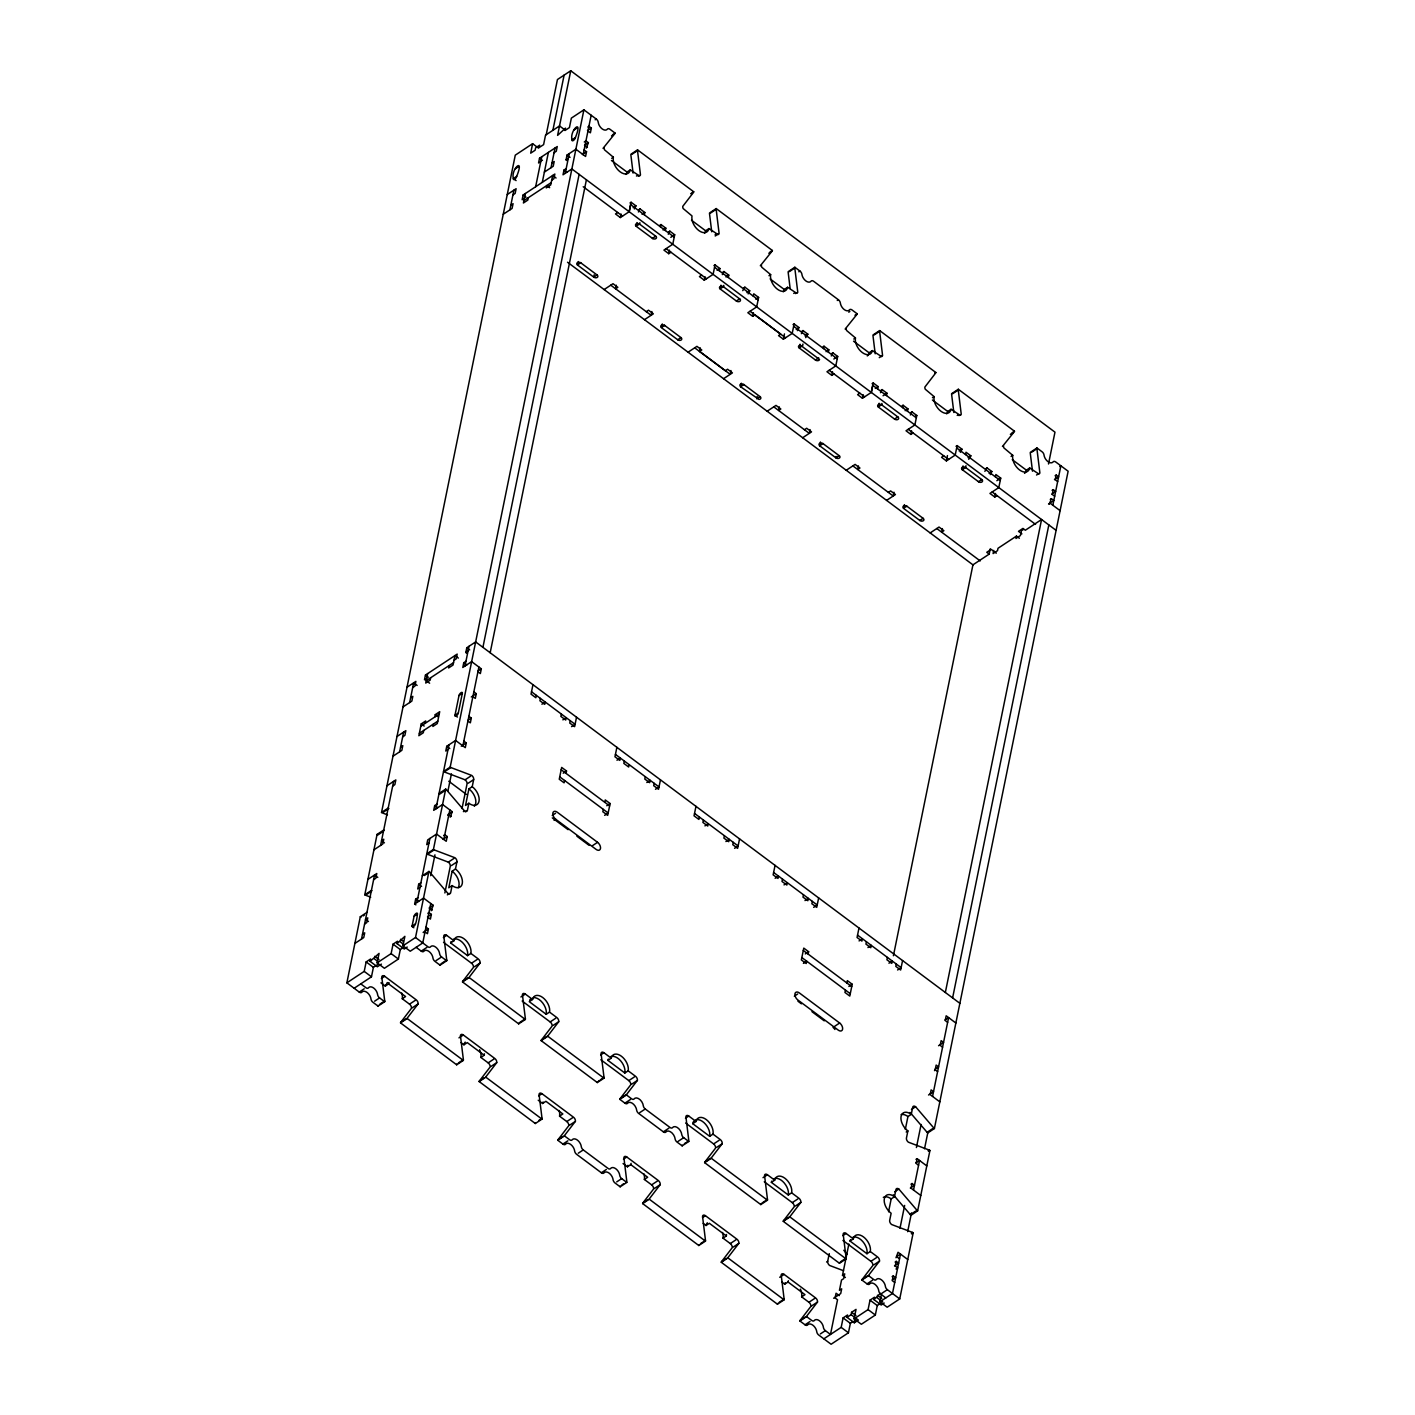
<?xml version="1.0" encoding="UTF-8"?>
<svg xmlns="http://www.w3.org/2000/svg" width="1415" height="1415" viewBox="0 0 1415 1415"><rect width="100%" height="100%" fill="white"/><g stroke="black" fill="none" stroke-linecap="round" stroke-linejoin="round"><path stroke-width="1.5" d="M412.013 926.418C416.116 928.7 417.266 915.629 417.407 914.09A2.494 1.026 -53.3 0 0 416.098 913.418A2.494 1.026 -53.3 0 0 414.082 916.283L412.013 926.418L413.834 927.78M853.316 1321.38L850.362 1323.343L848.434 1332.789L831.1 1344.25L818.719 1335.017A3.308 1.981 56.6 0 1 816.756 1331.745A6.633 3.98 56.6 0 0 812.847 1325.183A6.633 3.98 56.6 0 0 807.629 1324.918A3.308 1.981 56.6 0 1 805.029 1324.794L799.917 1320.991L806.568 1316.604A3.308 1.981 56.6 0 1 806.798 1316.003L817.499 1302.048A3.308 1.981 56.6 0 0 815.553 1297.891L784.087 1274.384A3.308 1.981 56.6 0 0 781.186 1274.95L784.122 1299.076A3.308 1.981 56.6 0 1 784.087 1299.819L777.454 1304.206L721.279 1262.286L727.911 1257.9A3.308 1.981 56.6 0 1 728.159 1257.298L738.842 1243.361A3.308 1.981 56.6 0 0 736.914 1239.186L705.431 1215.697A3.308 1.981 56.6 0 0 702.53 1216.246L705.484 1240.371A3.308 1.981 56.6 0 1 705.448 1241.114L698.798 1245.501L642.64 1203.581L649.273 1199.195A3.308 1.981 56.6 0 1 649.52 1198.593L660.204 1184.656A3.308 1.981 56.6 0 0 658.258 1180.481L626.792 1156.992A3.308 1.981 56.6 0 0 623.891 1157.558L626.827 1181.667A3.308 1.981 56.6 0 1 626.792 1182.427L620.159 1186.814L615.047 1182.993A3.308 1.981 56.6 0 1 613.084 1179.721A6.633 3.98 56.6 0 0 609.158 1173.159A6.633 3.98 56.6 0 0 603.957 1172.911A3.308 1.981 56.6 0 1 601.357 1172.77L576.613 1154.304A3.308 1.981 56.6 0 1 574.649 1151.032A6.633 3.98 56.6 0 0 570.723 1144.47A6.633 3.98 56.6 0 0 565.522 1144.222A3.308 1.981 56.6 0 1 562.922 1144.081L557.811 1140.278L564.461 1135.891A3.308 1.981 56.6 0 1 564.691 1135.29L575.392 1121.352A3.308 1.981 56.6 0 0 573.446 1117.178L541.963 1093.689A3.308 1.981 56.6 0 0 539.062 1094.237L542.016 1118.363A3.308 1.981 56.6 0 1 541.98 1119.124L535.33 1123.51L479.172 1081.573L485.805 1077.186A3.308 1.981 56.6 0 1 486.053 1076.585L496.736 1062.647A3.308 1.981 56.6 0 0 494.79 1058.473L463.324 1034.984A3.308 1.981 56.6 0 0 460.423 1035.55L463.377 1059.658A3.308 1.981 56.6 0 1 463.324 1060.419L456.691 1064.805L400.516 1022.886L407.166 1018.499A3.308 1.981 56.6 0 1 407.396 1017.898L418.097 1003.943A3.308 1.981 56.6 0 0 416.151 999.786L384.685 976.279A3.308 1.981 56.6 0 0 381.767 976.845L384.721 1000.971A3.325 1.999 56.6 0 1 384.685 1001.714L378.053 1006.1L372.941 1002.298A3.308 1.981 56.6 0 1 370.978 999.008A6.633 3.98 56.6 0 0 367.051 992.446A6.633 3.98 56.6 0 0 361.851 992.198A3.308 1.981 56.6 0 1 359.251 992.074L346.87 982.841L360.312 916.743L366.963 912.357M370.712 897.181L365.494 895.2A3.308 1.981 56.6 0 1 364.787 894.793L377.08 834.408L383.713 830.021A3.308 1.981 56.6 0 1 384.226 830.463M387.462 814.845L382.245 812.864A3.308 1.981 56.6 0 1 381.537 812.458L515.272 155.155L532.606 143.693L538.514 148.097M361.533 939.029L374.568 874.983L377.787 877.406M380.582 845.427L393.618 781.381M399.631 751.825L403.629 732.121M409.642 702.548L413.658 682.844L417.124 685.444M509.878 209.88L513.893 190.176M516.705 176.38L513.38 178.573A2.494 1.026 -53.3 0 0 514.671 179.263A2.494 1.026 -53.3 0 0 516.687 176.38C525.036 155.827 510.567 169.34 513.38 178.573L516.104 180.607M346.87 982.841L364.221 971.38L366.149 961.917L370.571 958.999L370.093 961.369L377.345 966.781L381.413 964.11M532.606 143.693L530.696 153.156L535.118 150.238L535.595 147.868L539.663 145.179L539.168 147.549L543.608 144.631L545.536 135.168L559.526 125.935L564.603 129.72M454.003 660.292L456.214 658.842L457.187 654.101L425.455 675.061L424.482 679.784L426.693 678.333M551.673 180.236L553.884 178.768L554.857 174.045L523.125 195.005L522.153 199.727L524.364 198.277M427.684 673.593L425.738 683.056L430.16 680.137L430.655 677.767M525.372 193.519L523.409 202.999L527.83 200.081L528.308 197.711M425.208 723.33L425.685 720.96L421.263 723.879L418.858 735.712L423.28 732.775L423.775 730.423M370.093 961.369L379.061 953.392L377.133 962.854L384.402 968.285L398.393 959.034L400.303 949.571L403.257 947.625M354.139 988.254L371.473 976.81L373.401 967.347L377.84 964.429M554.061 152.732L556.272 151.263L557.245 146.541L539.522 158.232L538.567 162.973L540.778 161.505M535.648 186.727L541.75 156.782M546.225 134.708L557.457 79.523L570.74 70.75L1054.971 432.159L1048.497 463.996M542.299 182.34L548.383 152.395M552.876 130.322L564.107 75.136M433.361 724.091L432.884 726.443L437.306 723.525L439.711 711.692L435.289 714.628L434.812 716.981M449.103 665.581L448.626 667.951L453.048 665.032L454.993 655.552L458.372 658.081M377.133 962.854L391.124 953.622L393.052 944.159L397.474 941.24L396.996 943.593L404.266 949.023L407.237 947.042M551.019 167.713L555.034 148.009M570.74 70.75L557.598 135.38L565.487 128.128L565.01 130.498L569.431 127.562L571.359 118.117L583.9 109.822L596.281 119.055A3.325 1.999 56.6 0 1 598.032 121.46L598.244 122.344A6.633 3.98 56.6 0 0 602.171 128.889A6.633 3.98 56.6 0 0 607.371 129.154A3.308 1.981 56.6 0 1 609.971 129.278L615.083 133.098A3.308 1.981 56.6 0 1 614.835 133.682L603.038 148.363M396.996 943.593L404.885 936.341L402.957 945.804L410.226 951.216L422.767 942.938L430.797 903.513M415.886 904.857L414.666 903.955L415.639 899.215L417.85 897.747M420.892 882.783L418.681 884.234L417.726 888.974L419.937 887.506M436.899 804.144L434.688 805.613L433.715 810.335L442.577 804.498L452.252 811.715L450.182 817.18M463.837 741.142L466.26 742.946L465.287 747.668L455.612 740.452L446.751 746.289L445.778 751.029L448.007 749.561M465.959 661.265L463.749 662.733L462.793 667.473L471.637 661.619L481.33 668.853L480.357 673.575L477.952 671.771M467.038 653.394L465.836 652.492L466.791 647.752L475.652 641.915L959.865 1003.323M566.195 168.597L563.984 170.065L563.029 174.788L571.872 168.951L1056.103 530.36M567.274 160.726L566.071 159.824L567.026 155.084L575.887 149.229L585.58 156.464L586.535 151.741L584.112 149.937M416.894 902.487L429.912 838.441M435.926 808.885L448.962 744.838M458.301 713.072L454.976 715.265A2.494 1.026 -53.3 0 0 456.284 715.955A2.494 1.026 -53.3 0 0 458.301 713.072L462.316 693.368A2.494 1.026 -53.3 0 0 461.007 692.696A2.494 1.026 -53.3 0 0 458.991 695.561L454.976 715.265L457.399 717.069M465.004 666.005L469.002 646.301M565.239 173.338L569.237 153.616M572.049 139.837C569.237 130.587 583.705 117.074 575.374 137.644A2.494 1.026 -53.3 0 1 573.34 140.51A2.494 1.026 -53.3 0 1 572.049 139.837L575.374 137.644M402.957 945.804L415.515 937.508L428.957 871.41A3.325 1.981 56.6 0 1 429.629 872.029L447.759 893.236A3.308 1.981 56.6 0 0 450.66 892.67L452.11 885.578A11.603 6.969 56.6 0 0 462.263 883.632A11.603 6.969 56.6 0 0 455.471 869.022L456.921 861.93A3.308 1.981 56.6 0 0 454.976 857.755L434.14 849.884A3.308 1.981 56.6 0 1 433.432 849.46L426.782 853.846A3.308 1.981 56.6 0 0 427.489 854.271L448.325 862.142A3.308 1.981 56.6 0 1 450.271 866.316L444.858 892.971M433.432 849.46L445.707 789.075A3.308 1.981 56.6 0 1 446.379 789.694L464.509 810.901A3.308 1.981 56.6 0 0 467.41 810.335L468.86 803.242A11.603 6.969 56.6 0 0 479.013 801.297A11.603 6.969 56.6 0 0 472.221 786.687L473.671 779.594A3.308 1.981 56.6 0 0 471.726 775.42L450.89 767.549A3.308 1.981 56.6 0 1 450.182 767.125L443.532 771.511A3.308 1.981 56.6 0 0 444.239 771.936L465.093 779.807A3.308 1.981 56.6 0 1 467.021 783.981L462.015 808.584M450.182 767.125L583.9 109.822M430.708 875.69L434.953 854.837M448.007 790.667L451.42 773.881M443.815 839.466L449.846 809.911M462.864 745.864L478.907 667.031M482.922 647.327L579.142 174.363M583.157 154.66L591.169 115.252M425.986 927.161L428.409 928.983L427.436 933.705L425.013 931.901L423.916 932.626M427.843 913.312L428.957 912.587L431.363 914.391L430.408 919.113L427.984 917.309M431.151 910.782L433.22 905.335L423.527 898.101L414.666 903.955M443.673 835.469L444.788 834.744L447.211 836.548L446.238 841.288L436.563 834.054L427.701 839.891L426.746 844.631L428.957 843.163M468.878 716.308L471.301 718.113L470.346 722.835L467.923 721.031M473.848 691.864L476.271 693.668L475.316 698.409L472.893 696.605M586.305 148.133L588.375 142.667L585.952 140.863L584.289 141.96M587.809 127.014L588.923 126.289L591.346 128.093L590.391 132.815L587.968 131.011M490.174 652.757L586.411 179.793M455.471 869.022L452.146 871.216L448.785 887.771L452.11 885.578M472.221 786.687L468.896 788.88L465.535 805.436L468.86 803.242M578.31 261.545L577.585 265.083L594.088 277.358A2.476 1.698 11.5 0 0 597.36 275.2L580.557 262.659A2.476 1.698 11.5 0 0 576.825 263.438L576.789 263.791A2.512 1.716 11.5 0 0 577.285 264.817L580.893 262.889M594.212 274.758L593.716 277.128L597.042 274.935M617.701 212.48L615.49 213.93L620.336 217.556L621.061 214.001M532.96 684.683L531.032 694.128L535.861 697.754L536.356 695.384M620.336 217.556L629.197 211.702L631.108 202.257L635.936 205.865L634.362 208.96M629.197 211.702L630.63 204.609L674.212 237.136M616.339 285.229L615.613 288.784L617.842 287.316L612.996 283.708L604.117 289.562M540.389 698.391L539.911 700.761L544.74 704.369L545.235 702.017L541.91 704.21M637.033 222.562L636.255 226.347L652.775 238.604M644.338 214.85L644.816 212.498L639.987 208.872L638.395 211.967M639.863 222.721L639.58 224.154L635.972 226.064A2.512 1.716 11.5 0 1 639.262 223.888L656.029 236.447A2.476 1.698 11.5 0 1 652.775 238.604M561.366 714.062L560.888 716.415L565.735 720.04L566.212 717.67L562.887 719.864M660.487 226.913L660.964 224.543L665.811 228.151L665.315 230.521M651.89 311.512L651.112 315.297L610.767 285.176M570.245 720.677L569.767 723.047L574.614 726.656L576.524 717.21M670.975 252.224L668.764 253.692L663.918 250.084L672.779 244.229L674.69 234.784L669.843 231.158L668.251 234.253M668.764 253.692L669.49 250.137M564.585 780.479L564.107 782.831L559.261 779.223L561.667 767.408L566.513 771.016L566.035 773.386M662.291 323.947L661.513 327.732L678.033 339.989A2.476 1.698 11.5 0 0 681.305 337.849L664.484 325.291M701.645 275.111L699.434 276.579L704.263 280.188L704.988 276.65M603.321 809.38L602.843 811.75L607.689 815.358L610.095 803.543L605.249 799.935L604.771 802.287M616.887 747.315L614.959 756.777L619.805 760.403L620.283 758.033L616.958 760.226M719.404 270.884L719.881 268.514L715.035 264.906L713.107 274.351L704.263 280.188M723.56 378.707L732.422 372.87L727.575 369.244L725.364 370.712L699.558 351.433L700.266 347.878M720.96 285.193L720.182 288.978L736.702 301.253A2.476 1.698 11.5 0 0 739.974 299.096L723.171 286.555A2.512 1.716 11.5 0 0 719.899 288.713L723.507 286.785L723.79 285.37M624.316 761.04L623.838 763.41L628.684 767.018L629.162 764.648M728.265 277.499L728.76 275.129L723.914 271.521L722.322 274.616M645.293 776.711L644.816 779.064L649.662 782.69L650.139 780.319L646.814 782.513M748.146 293.896L749.738 290.8L744.891 287.192L742.751 290.641M730.971 370.535L730.211 374.321L694.694 347.825M654.172 783.326L653.695 785.696L658.541 789.305L660.469 779.842M753.293 296.177L753.771 293.807L758.617 297.433L756.689 306.878M756.707 306.878L747.845 312.715L752.692 316.341L753.417 312.786M741.318 383.217L740.593 386.755L759.006 399.437A2.476 1.698 11.5 0 0 760.368 396.872L743.565 384.332A2.476 1.698 11.5 0 0 739.833 385.128L740.593 386.755L743.919 384.562M757.22 396.448L756.742 398.8L760.067 396.607M752.692 316.341L754.903 314.873L780.744 334.135L778.533 335.603L783.379 339.211L784.458 333.887M695.985 806.338L694.04 815.818L698.886 819.426L699.364 817.056M797.37 330.632L798.962 327.537L794.116 323.929L792.205 333.392L783.379 339.211M779.347 406.919L778.621 410.474L780.832 409.006L776.004 405.397L767.142 411.234M800.041 344.234L799.28 348.019L815.801 360.259A2.476 1.698 11.5 0 0 819.533 359.481L800.359 345.154A2.476 1.698 11.5 0 0 798.997 347.736L802.606 345.826L802.959 344.04M703.414 820.081L702.919 822.433L707.765 826.059L708.243 823.689L704.935 825.882M805.701 337.637L807.841 334.17L802.995 330.562L801.421 333.657M724.392 835.734L723.914 838.105L728.743 841.713L729.238 839.343L725.913 841.536M823.495 348.585L823.99 346.215L828.819 349.823L828.341 352.194M810.07 429.576L809.292 433.361L773.775 406.848M733.271 842.367L732.793 844.72L737.622 848.346L739.567 838.865M834.019 373.896L831.79 375.364L826.961 371.738L835.805 365.901L837.698 356.456L832.869 352.848L831.277 355.943M831.79 375.364L832.515 371.809M819.692 445.796L823.017 443.603L839.466 455.895A2.512 1.716 11.5 0 1 839.962 456.921L839.944 457.257A2.476 1.698 11.5 0 1 836.212 458.053L819.692 445.796L820.452 442.011M836.124 456.426L835.841 457.841L839.148 455.648M859.825 393.175L857.614 394.644L862.443 398.252L863.168 394.714M775.066 865.379L773.138 874.841L777.985 878.45L778.462 876.097L775.137 878.291M862.443 398.252L871.304 392.415L873.214 382.952L878.061 386.578L877.565 388.93M871.304 392.415L872.754 385.305L916.336 417.832M858.445 465.942L857.738 469.479L859.949 468.029L855.102 464.403L846.223 470.275M782.495 879.104L782.017 881.474L786.864 885.082L787.341 882.712L784.016 884.906M879.14 403.257L878.361 407.042L894.881 419.318A2.476 1.698 11.5 0 0 898.154 417.16L881.35 404.619A2.512 1.716 11.5 0 0 878.078 406.777L881.687 404.849L881.97 403.434M886.444 395.563L886.94 393.193L882.093 389.585L880.501 392.68M803.472 894.758L802.995 897.128L807.841 900.736L808.319 898.384L804.994 900.577M902.593 407.608L903.071 405.238L907.917 408.864L907.439 411.217M893.997 492.225L893.219 496.011L852.874 465.889M812.351 901.39L811.874 903.76L816.72 907.369L818.648 897.906M913.082 432.937L910.871 434.405L906.024 430.779L914.886 424.942L916.796 415.479L911.95 411.871L910.358 414.966M910.871 434.405L911.596 430.85M808.142 954.081L808.619 951.729L803.773 948.103L801.368 959.936L806.214 963.544L806.692 961.174L803.384 963.367M904.397 504.66L903.619 508.427L920.139 520.702A2.476 1.698 11.5 0 0 923.411 518.544L906.608 506.004A2.512 1.716 11.5 0 0 903.336 508.162L906.944 506.234M943.752 455.825L941.541 457.293L946.387 460.901L947.466 455.577M845.445 990.093L844.95 992.463L849.796 996.072L852.201 984.256L847.355 980.63L846.878 983M858.993 928.028L857.066 937.491L861.912 941.099L862.389 938.729L859.064 940.922M955.213 455.064L957.141 445.601L961.988 449.209L960.396 452.322M942.39 528.591L941.665 532.128L943.876 530.678L939.029 527.052L930.168 532.924M965.985 465.73L965.614 467.498L982.081 479.791A2.476 1.698 11.5 0 1 978.826 481.949L962.306 469.692L963.067 465.906M866.422 941.753L865.945 944.106L870.791 947.732L871.269 945.362L867.943 947.555M965.543 454.586L966.02 452.234L970.867 455.842L968.727 459.309M887.417 957.407L886.922 959.777L891.768 963.385L892.246 961.015L888.938 963.208M990.252 474.609L991.844 471.513L986.998 467.887L984.858 471.354M843.517 1270.723L829.632 1265.47A3.308 1.981 56.6 0 1 827.687 1261.296L829.261 1253.619M893.413 955.744L972.936 564.833L989.191 554.114L990.27 548.79M896.296 964.039L895.801 966.392L900.648 970.018L902.575 960.555M995.399 476.873L995.877 474.52L1000.723 478.128L998.795 487.591L989.952 493.428L994.798 497.036L997.009 495.586M994.798 497.036L995.523 493.499M845.409 1277.497L842.509 1275.322L848.859 1244.05M993.737 550.417L993.1 553.566L997.522 550.647L998.017 548.277L1016.465 536.09L1019.366 538.266M823.831 1338.838L841.182 1327.376L843.092 1317.913L847.532 1314.995L847.054 1317.365L854.306 1322.777L858.374 1320.089L851.105 1314.677L851.582 1312.306L856.022 1309.388L854.094 1318.851L861.346 1324.263L875.337 1315.03L877.265 1305.567L880.218 1303.622M854.306 1322.777L854.784 1320.407M1016.465 536.09L1015.988 538.461L1020.41 535.542L1021.365 530.802L1023.593 529.351M854.094 1318.851L868.085 1309.6L870.013 1300.155L874.435 1297.219L873.957 1299.589L881.209 1305.019L884.198 1303.038M888.567 1211.771L891.185 1198.894L894.492 1196.701L895.943 1189.608A3.308 1.981 56.6 0 1 898.843 1189.06L916.973 1210.267A3.308 1.981 56.6 0 0 917.645 1210.869L911.012 1215.255A3.308 1.981 56.6 0 1 910.323 1214.654L893.343 1194.773M905.317 1129.435L907.935 1116.559L911.26 1114.366L912.693 1107.273A3.308 1.981 56.6 0 1 915.593 1106.725L933.723 1127.914A3.308 1.981 56.6 0 0 934.395 1128.533L927.762 1132.92A3.308 1.981 56.6 0 1 927.09 1132.301L910.093 1112.438M911.26 1114.366A11.603 6.969 56.6 0 0 901.09 1116.329A11.603 6.969 56.6 0 0 907.882 1130.921L906.449 1138.014A3.308 1.981 56.6 0 0 908.377 1142.188L929.213 1150.077A3.308 1.981 56.6 0 1 929.938 1150.483L917.645 1210.869M873.957 1299.589L880.378 1293.31M894.492 1196.701A11.603 6.969 56.6 0 0 884.34 1198.664A11.603 6.969 56.6 0 0 891.132 1213.256L889.681 1220.349A3.308 1.981 56.6 0 0 891.627 1224.523L912.463 1232.412A3.308 1.981 56.6 0 1 913.188 1232.836L899.728 1298.917L887.187 1307.212L879.918 1301.782L881.457 1294.23M945.344 992.481L1041.564 519.517L1025.344 530.218L1022.939 528.414L1018.499 531.35L1021.895 533.88M899.975 1228.344L904.645 1205.421M916.407 1147.547L921.112 1124.447M892.352 1279.938L895.677 1277.745L893.254 1275.923L892.299 1280.663L894.722 1282.468M894.492 1265.894L898.649 1263.153L896.226 1261.349L895.253 1266.071L897.676 1267.893L896.013 1268.99M895.996 1257.74L898.065 1252.275L907.758 1259.509M910.323 1188.052L914.479 1185.31L912.056 1183.506L911.101 1188.229L920.776 1195.463M926.79 1165.907L917.115 1158.673L916.142 1163.413L918.565 1165.217M1049.311 504.147L1051.38 498.699L1053.804 500.503L1048.55 503.97M1052.265 494.366L1053.238 489.625L1055.661 491.429L1052.336 493.623A2.494 1.026 -53.3 0 1 1052.088 494.366L1054.688 496.17M1054.476 479.597L1058.615 476.855L1056.191 475.051L1055.236 479.773L1057.659 481.578M913.524 1190.05L919.538 1160.477L915.983 1162.829M932.556 1096.43L948.598 1017.615L945.061 1019.95M952.613 997.893L1048.833 524.93M1052.848 505.226L1060.861 465.818L1059.764 466.543M907.669 1231.687L911.472 1212.92M924.526 1148.768L927.957 1131.965M934.395 1128.533L1068.13 471.23L1055.767 461.998A3.325 1.999 56.6 0 0 1053.627 461.502L1053.149 461.874A6.633 3.98 56.6 0 1 1047.949 461.626A6.633 3.98 56.6 0 1 1044.022 455.064L1043.81 454.18A3.325 1.999 56.6 0 0 1042.059 451.774L1036.947 447.971L1030.315 452.358A3.325 1.999 56.6 0 0 1030.279 453.101L1032.49 471.195M760.333 265.755L772.13 251.092A3.308 1.981 56.6 0 0 772.378 250.49L716.202 208.571L709.552 212.958A3.325 1.999 56.6 0 0 709.516 213.7L711.727 231.795M845.144 329.076L856.942 314.395A3.308 1.981 56.6 0 0 857.189 313.794L852.078 309.991A3.325 1.999 56.6 0 0 849.955 309.496L849.478 309.85A6.633 3.98 56.6 0 1 844.277 309.602A6.633 3.98 56.6 0 1 840.351 303.04L840.139 302.156A3.325 1.999 56.6 0 0 838.388 299.768L813.643 281.302A3.325 1.999 56.6 0 0 811.52 280.807L811.043 281.178A6.633 3.98 56.6 0 1 805.843 280.913A6.633 3.98 56.6 0 1 801.916 274.351L801.704 273.484A3.325 1.999 56.6 0 0 799.953 271.079L794.841 267.258L788.208 271.645A3.325 1.999 56.6 0 0 788.173 272.405L790.136 288.483M400.516 1022.886A3.308 1.981 56.6 0 1 400.763 1022.284L411.447 1008.329A3.308 1.981 56.6 0 0 409.519 1004.172L402.249 998.742A11.603 6.969 56.6 0 0 401.754 993.082M885.825 1297.891L880.714 1294.071A3.308 1.981 56.6 0 1 878.75 1290.798A6.633 3.98 56.6 0 0 874.841 1284.236A6.633 3.98 56.6 0 0 869.624 1283.989A3.308 1.981 56.6 0 1 867.024 1283.865L861.912 1280.044L868.562 1275.658A3.325 1.999 56.6 0 1 868.792 1275.056L879.493 1261.119A3.308 1.981 56.6 0 0 877.548 1256.945L870.296 1251.532A11.603 6.969 56.6 0 0 863.504 1236.922A11.603 6.969 56.6 0 0 853.333 1238.868L846.082 1233.456A3.308 1.981 56.6 0 0 843.181 1234.004L846.117 1258.13A3.308 1.981 56.6 0 1 846.082 1258.89L839.449 1263.277L783.273 1221.34L789.924 1216.953A3.308 1.981 56.6 0 1 790.154 1216.352L800.837 1202.414A3.308 1.981 56.6 0 0 798.909 1198.24L791.639 1192.827A11.603 6.969 56.6 0 0 784.847 1178.217A11.603 6.969 56.6 0 0 774.695 1180.181L767.425 1174.751A3.308 1.981 56.6 0 0 764.524 1175.317L767.478 1199.425A3.308 1.981 56.6 0 1 767.443 1200.185L760.792 1204.572L704.635 1162.652L711.267 1158.266A3.308 1.981 56.6 0 1 711.515 1157.665L722.198 1143.727A3.308 1.981 56.6 0 0 720.253 1139.553L713.001 1134.123A11.603 6.969 56.6 0 0 706.209 1119.53A11.603 6.969 56.6 0 0 696.056 1121.476L688.787 1116.046A3.308 1.981 56.6 0 0 685.886 1116.612L688.822 1140.738A3.308 1.981 56.6 0 1 688.787 1141.481L682.154 1145.867L677.042 1142.064A3.308 1.981 56.6 0 1 675.291 1139.659L674.654 1137.023A6.633 3.98 56.6 0 0 666.889 1131.222L665.492 1132.336A3.308 1.981 56.6 0 1 663.352 1131.841L638.607 1113.375A3.308 1.981 56.6 0 1 636.856 1110.97L636.219 1108.334A6.633 3.98 56.6 0 0 628.455 1102.533L627.057 1103.647A3.308 1.981 56.6 0 1 624.917 1103.152L619.805 1099.331L626.456 1094.945A3.308 1.981 56.6 0 1 626.686 1094.343L637.387 1080.406A3.308 1.981 56.6 0 0 635.441 1076.231L628.172 1070.819A11.603 6.969 56.6 0 0 621.38 1056.209A11.603 6.969 56.6 0 0 611.227 1058.172L603.957 1052.742A3.308 1.981 56.6 0 0 601.057 1053.308L604.01 1077.416A3.308 1.981 56.6 0 1 603.975 1078.177L597.325 1082.563L541.167 1040.644L547.8 1036.258A3.308 1.981 56.6 0 1 548.047 1035.656L558.73 1021.718A3.308 1.981 56.6 0 0 556.803 1017.544L549.533 1012.114A11.603 6.969 56.6 0 0 542.741 997.522A11.603 6.969 56.6 0 0 532.588 999.468L525.319 994.055A3.308 1.981 56.6 0 0 522.418 994.604L525.372 1018.729A3.308 1.981 56.6 0 1 525.336 1019.472L518.686 1023.859L462.51 981.939A3.308 1.981 56.6 0 1 462.758 981.338L473.441 967.4A3.308 1.981 56.6 0 0 471.513 963.226L443.532 942.337M470.877 953.427L467.569 955.62L450.624 942.956L453.932 940.763A11.603 6.969 56.6 0 1 464.102 938.817A11.603 6.969 56.6 0 1 470.877 953.427L478.146 958.839A3.308 1.981 56.6 0 1 480.092 963.014L469.391 976.951A3.308 1.981 56.6 0 0 469.161 977.553L462.51 981.939M479.172 1081.573A3.308 1.981 56.6 0 1 479.402 1080.972L490.103 1067.034A3.308 1.981 56.6 0 0 488.157 1062.86L480.888 1057.447A11.603 6.969 56.6 0 0 479.597 1049.735M541.167 1040.644A3.308 1.981 56.6 0 1 541.397 1040.043L552.098 1026.105A3.308 1.981 56.6 0 0 550.152 1021.931L522.17 1001.042M1002.439 446.468L1014.237 431.787A3.308 1.981 56.6 0 0 1014.484 431.204L958.309 389.267L951.676 393.653M557.811 1140.278A3.308 1.981 56.6 0 1 558.058 1139.676L568.742 1125.739A3.308 1.981 56.6 0 0 566.796 1121.564L559.544 1116.152A11.603 6.969 56.6 0 0 559.049 1110.474M619.805 1099.331A3.308 1.981 56.6 0 1 620.053 1098.73L630.736 1084.792A3.308 1.981 56.6 0 0 628.791 1080.618L600.827 1059.747M642.64 1203.581A3.308 1.981 56.6 0 1 642.87 1202.98L653.553 1189.042A3.308 1.981 56.6 0 0 651.625 1184.868L644.356 1179.456A11.603 6.969 56.6 0 0 643.86 1173.778M704.635 1162.652A3.308 1.981 56.6 0 1 704.865 1162.051L715.548 1148.113A3.308 1.981 56.6 0 0 713.62 1143.939L685.638 1123.05M721.279 1262.286A3.308 1.981 56.6 0 1 721.509 1261.685L732.209 1247.747A3.308 1.981 56.6 0 0 730.264 1243.573L723.012 1238.143A11.603 6.969 56.6 0 0 722.517 1232.483M783.273 1221.34A3.308 1.981 56.6 0 1 783.503 1220.738L794.204 1206.8A3.308 1.981 56.6 0 0 792.259 1202.626L764.277 1181.755M799.917 1320.991A3.308 1.981 56.6 0 1 800.165 1320.39L810.848 1306.434A3.308 1.981 56.6 0 0 808.92 1302.278L801.651 1296.848A11.603 6.969 56.6 0 0 800.359 1289.136M861.912 1280.044A3.325 1.999 56.6 0 1 862.159 1279.443L872.843 1265.505A3.308 1.981 56.6 0 0 870.915 1261.331L842.933 1240.442M515.378 168.721L518.704 166.528M574.048 129.968L577.373 127.774M595.167 119.78L596.281 119.055M587.473 130.64L591.346 128.093M551.974 162.973L554.202 161.522L553.23 166.245L544.368 172.099M507.242 194.562L516.104 188.708L515.148 193.448L512.938 194.899M584.501 145.232L588.375 142.667M566.071 159.824L568.282 158.356M582.379 154.483L586.535 151.741M612.872 134.549L615.083 133.098M611.51 135.875L612.624 135.15M510.85 205.157L513.061 203.689L512.088 208.43L503.245 214.266M523.921 200.612L551.231 182.588M611.687 158.321L613.349 157.224A11.603 6.951 56.6 0 0 620.141 171.834A11.603 6.951 56.6 0 0 630.294 169.871L639.421 175.885A3.325 1.999 56.6 0 0 640.464 174.735L637.511 150.609A3.325 1.999 56.6 0 1 637.546 149.866L693.721 191.786A3.308 1.981 56.6 0 1 693.491 192.387L682.791 206.325A3.325 1.999 56.6 0 0 683.162 208.536L692.006 215.929A11.603 6.951 56.6 0 0 698.798 230.521A11.603 6.951 56.6 0 0 708.95 228.576L718.059 234.572A3.325 1.999 56.6 0 0 719.103 233.44L716.167 209.314A3.325 1.999 56.6 0 1 716.202 208.571M637.546 149.866L630.913 154.253A3.325 1.999 56.6 0 0 630.878 154.996L633.089 173.09M631.974 154.27L637.511 150.609M625.978 174.416A11.603 6.969 56.6 0 0 626.987 172.064L630.294 169.871M636.449 176.026L637.564 175.301M638.253 176.203L639.35 175.478M629.993 202.982L631.108 202.257M633.177 207.687L635.936 205.865M638.872 209.615L639.987 208.872M642.056 214.319L644.816 212.498M690.962 193.625L693.721 191.786M691.263 193.855L692.377 193.13M659.85 225.268L660.964 224.543M663.034 229.973L665.811 228.151M652.403 238.392L655.711 236.199M668.729 231.901L669.843 231.158M670.798 237.331L674.69 234.784M710.631 212.975L716.167 209.314M704.617 233.104A11.603 6.969 56.6 0 0 705.625 230.769L708.95 228.576M715.106 234.731L716.202 233.988M715.229 236.004L718.006 234.165M713.921 265.631L715.035 264.906M646.284 311.671L648.495 310.203L653.341 313.829L644.479 319.684M717.104 270.336L719.881 268.514M722.8 272.246L723.914 271.521M725.983 276.969L728.76 275.129M770.149 251.958L772.378 250.49M768.805 253.285L771.016 251.817M664.838 325.538L661.229 327.449A2.512 1.716 11.5 0 1 664.519 325.273M743.795 287.917L744.891 287.192M768.982 275.713L770.644 274.616A11.603 6.969 56.6 0 0 777.436 289.226A11.603 6.969 56.6 0 0 787.589 287.28L796.698 293.276A3.325 1.999 56.6 0 0 797.759 292.144L794.806 268.019A3.325 1.999 56.6 0 1 794.841 267.258M746.961 292.622L749.738 290.8M677.661 339.777L680.969 337.584M736.331 301.024L739.656 298.83M789.269 271.68L794.806 268.019M755.84 299.255L758.617 297.433M798.838 271.804L799.953 271.079M688.044 352.211L696.923 346.357L701.769 349.965L699.558 351.433M783.256 291.808A11.621 6.969 56.6 0 0 784.264 289.474L787.589 287.28M793.744 293.418L794.859 292.693M795.548 293.595L796.645 292.87M793.019 324.654L794.116 323.929M837.273 300.493L838.388 299.768M796.203 329.377L798.962 327.537M801.898 331.287L802.995 330.562M805.082 335.992L807.841 334.17M848.77 312.184L849.867 311.442M854.978 315.262L857.189 313.794M822.876 346.94L823.99 346.215M826.059 351.663L828.819 349.823M815.411 360.064L818.737 357.871M831.755 353.573L832.869 352.848M853.793 339.034L855.456 337.937A11.603 6.951 56.6 0 0 862.266 352.53A11.603 6.951 56.6 0 0 872.401 350.584L881.527 356.58A3.325 1.999 56.6 0 0 882.571 355.448L879.635 331.322A3.325 1.999 56.6 0 1 879.67 330.579L935.828 372.499A3.308 1.981 56.6 0 1 935.598 373.1L924.897 387.038A3.325 1.999 56.6 0 0 925.269 389.231L934.112 396.625A11.603 6.951 56.6 0 0 940.904 411.234A11.603 6.951 56.6 0 0 951.057 409.271L960.166 415.285A3.325 1.999 56.6 0 0 961.227 414.135L958.273 390.027A3.325 1.999 56.6 0 1 958.309 389.267M833.824 359.021L837.698 356.456M879.67 330.579L873.02 334.966A3.325 1.999 56.6 0 0 872.984 335.709L875.195 353.803M874.099 334.984L879.635 331.322M867.271 355.943A11.603 6.969 56.6 0 0 869.093 352.777L872.418 350.584M879.263 357.641L881.474 356.173M407.007 687.23L415.869 681.393L414.913 686.116L412.702 687.584M872.1 383.695L873.214 382.952M465.836 652.492L468.047 651.024M804.463 429.736L806.674 428.267L811.52 431.876L802.659 437.748M453.543 662.644L426.233 680.686L429.629 683.215M875.284 388.4L878.061 386.578M410.615 697.825L412.826 696.357L411.853 701.097L403.01 706.934M880.979 390.31L882.093 389.585M883.066 395.758L886.94 393.193M478.005 671.046L481.33 668.853M934.731 373.224L935.828 372.499M396.996 736.507L405.84 730.653L404.885 735.375L402.674 736.844M458.991 695.561L462.316 693.368M901.974 405.981L903.071 405.238M420.803 726.231L439.251 714.044M471.301 696.958L476.271 693.668M905.14 410.686L907.917 408.864M894.51 419.088L897.835 416.894M419.353 733.324L437.801 721.155M400.587 747.085L402.797 745.634L401.842 750.357L392.981 756.211M932.45 397.721L934.112 396.625M910.836 412.596L911.95 411.871M915.682 416.222L916.796 415.479M952.737 393.671L958.273 390.027M467.976 720.306L471.301 718.113M946.723 413.817A11.603 6.969 56.6 0 0 947.732 411.482L951.057 409.289M386.967 785.767L395.829 779.913L394.856 784.653L392.645 786.121M957.212 415.426L958.326 414.701M958.999 415.603L960.113 414.878M461.272 746.236L466.26 742.946M381.537 812.458L388.188 808.071M383.359 812.139L388.895 808.478M445.354 771.193L450.89 767.549M956.045 446.326L957.141 445.601M888.39 492.385L890.619 490.917L895.447 494.525L886.586 500.397M445.707 789.075L439.075 793.461A3.308 1.981 56.6 0 1 439.747 794.08L445.283 790.419M383.288 831.366L377.752 835.027A3.308 1.981 56.6 0 0 377.08 834.408M959.211 451.049L961.988 449.209M946.387 460.901L955.231 455.046M465.093 779.807L470.629 776.163M468.135 783.256L473.671 779.594M373.931 849.814L382.793 843.977L383.748 839.237L381.537 840.705L384.438 842.862M968.09 457.664L970.867 455.842M1012.273 432.654L1014.484 431.204M1010.363 434.352L1013.14 432.53M571.554 726.638L575.091 724.303L531.509 691.776M962.306 469.692L965.614 467.498M448.113 814.456L452.252 811.715M447.777 815.376L448.873 814.633L451.297 816.455M463.395 811.626L464.509 810.901M465.199 811.803L466.313 811.078M985.901 468.63L986.998 467.887M367.918 879.369L376.779 873.533L375.824 878.255L373.595 879.723M1011.088 456.426L1012.751 455.329A11.603 6.951 56.6 0 0 1019.543 469.939A11.603 6.951 56.6 0 0 1029.696 467.976L1038.822 473.99A3.325 1.999 56.6 0 0 1039.866 472.84L1036.912 448.714A3.325 1.999 56.6 0 1 1036.947 447.971M989.085 473.335L991.844 471.513M919.768 520.49L923.093 518.297M978.437 481.737L981.762 479.543M443.054 839.29L447.211 836.548M1031.376 452.375L1036.912 448.714M364.787 894.793L371.438 890.406A3.308 1.981 56.6 0 0 371.968 890.743M366.609 894.475L371.031 891.556M428.603 853.528L434.14 849.884M996.85 480.693L1000.723 478.128M563.188 773.209L566.513 771.016M1024.548 473.353A11.621 6.969 56.6 0 0 1026.388 470.169L1029.696 467.976M422.324 875.797L428.957 871.41M363.213 915.894L364.309 915.169M424.376 875.514L428.515 872.772M448.325 862.142L453.861 858.498M1036.541 475.033L1038.752 473.565M451.385 865.591L456.921 861.93M364.575 924.066L366.803 922.598L367.758 917.875L365.548 919.326L368.448 921.501M1055.095 475.776L1056.191 475.051M362.488 934.307L364.716 932.839L363.743 937.579L354.9 943.416M552.221 815.482L555.547 813.289M1052.123 490.351L1053.238 489.625M554.096 820.382L555.759 819.285L596.122 849.407A4.97 2.989 56.6 0 0 600.473 848.558A4.97 2.989 56.6 0 0 597.554 842.314L557.209 812.192A4.97 2.989 56.6 0 0 552.858 813.024A4.97 2.989 56.6 0 0 555.759 819.285M414.082 916.283L417.407 914.09M447.335 894.864L449.546 893.413M429.063 908.076L433.22 905.335M1050.284 499.424L1051.38 498.699M412.083 926.135L415.391 923.942M427.489 916.955L431.363 914.391M606.77 805.736L610.095 803.543M423.138 932.45L428.409 928.983M604.63 815.341L608.167 813.006L559.739 776.853M655.481 789.287L659.019 786.935L615.437 754.407M359.251 992.074L364.221 988.784M416.134 947.325L421.245 951.128L426.782 947.484M381.36 978.473L384.685 976.279M443.355 937.544L446.68 935.35L453.932 940.763M592.584 845.604L597.554 842.314M380.936 982.841L385.305 986.096L388.612 983.903A11.603 6.969 56.6 0 1 389.019 982.629M374.604 1001.201L379.574 997.911L384.685 1001.714M436.032 960.626L441.568 956.964L446.68 960.785L440.047 965.171L434.936 961.351A3.308 1.981 56.6 0 1 432.972 958.079A6.633 3.98 56.6 0 0 429.046 951.517A6.633 3.98 56.6 0 0 423.846 951.251A3.308 1.981 56.6 0 1 421.245 951.128M379.733 1004.261L384.721 1000.971M441.179 963.686L446.716 960.024L443.779 935.899A3.308 1.981 56.6 0 1 446.68 935.35M402.249 998.742L405.574 996.549L388.612 983.903M409.519 1004.172L415.32 1000.334M471.513 963.226L477.05 959.565M412.278 1007.781L418.097 1003.943M474.556 966.675L480.092 963.014M400.763 1022.284L405.734 1018.995M462.758 981.338L468.294 977.677M734.58 848.31L738.117 845.958L694.553 813.43M458.973 1037.867L463.324 1034.984M520.897 996.974L525.319 994.055M461.042 1042.625L463.943 1044.801L467.268 1042.607L484.213 1055.254L480.888 1057.447M532.588 999.468L529.263 1001.661L546.208 1014.307L549.533 1012.114M458.389 1062.948L463.377 1059.658M519.836 1022.373L525.372 1018.729M488.157 1062.86L493.976 1059.021M550.152 1021.931L555.688 1018.269M490.934 1066.486L496.736 1062.647M553.194 1025.362L558.73 1021.718M479.402 1080.972L484.39 1077.682M541.397 1040.043L546.933 1036.381M813.66 907.351L817.198 904.999L773.616 872.471M538.655 1095.882L541.963 1093.689M600.65 1054.936L603.957 1052.742M538.231 1100.233L542.582 1103.488L545.907 1101.294L562.852 1113.959L559.544 1116.152M628.172 1070.819L624.846 1073.012L607.902 1060.366L611.227 1058.172M538.691 1120.556L542.016 1118.363M598.474 1081.078L599.589 1080.352M600.685 1079.61L604.01 1077.416M805.294 953.922L808.619 951.729M566.796 1121.564L572.615 1117.726M628.791 1080.618L634.327 1076.974M569.573 1125.19L575.392 1121.352M631.851 1084.067L637.387 1080.406M558.058 1139.676L563.029 1136.387M620.053 1098.73L625.589 1095.086M562.922 1144.081L567.893 1140.791M624.917 1103.152L630.453 1099.49M794.328 996.195L797.653 994.002M578.275 1153.207L583.263 1149.917L607.99 1168.383A3.308 1.981 56.6 0 0 610.59 1168.525A6.633 3.98 56.6 0 1 615.808 1168.772A6.633 3.98 56.6 0 1 619.735 1175.334A3.308 1.981 56.6 0 0 621.698 1178.607L626.792 1182.427M639.721 1112.65L645.258 1108.989L669.985 1127.454A3.308 1.981 56.6 0 0 672.125 1127.95L673.522 1126.835A6.633 3.98 56.6 0 1 681.305 1132.637L681.942 1135.272A3.308 1.981 56.6 0 0 683.693 1137.678L688.787 1141.481M848.876 986.45L852.201 984.256M897.588 969.982L901.125 967.648L857.543 935.12M601.357 1172.77L606.327 1169.48M663.352 1131.841L668.888 1128.18M623.467 1159.186L626.792 1156.992M685.461 1118.239L688.787 1116.046M834.691 1026.3L839.661 1023.01A4.97 2.989 56.6 0 1 842.579 1029.271A4.97 2.989 56.6 0 1 838.228 1030.102L797.865 999.998A4.97 2.989 56.6 0 1 794.965 993.737A4.97 2.989 56.6 0 1 799.316 992.906L839.661 1023.01M623.06 1163.555L627.411 1166.809L630.736 1164.616A11.603 6.969 56.6 0 1 631.125 1163.325M713.001 1134.123L709.676 1136.316L692.731 1123.669L696.056 1121.476M616.71 1181.896L621.698 1178.607M678.156 1141.321L683.693 1137.678M621.857 1184.956L623.52 1183.86M684.4 1143.656L685.514 1142.931M686.611 1142.188L687.725 1141.463M644.356 1179.456L647.681 1177.262L630.736 1164.616M651.625 1184.868L657.427 1181.03M713.62 1143.939L719.156 1140.278M654.384 1188.494L660.204 1184.656M716.662 1147.37L722.198 1143.727M642.87 1202.98L647.858 1199.69M704.865 1162.051L710.401 1158.39M938.569 1045.72L943.557 1042.43L941.134 1040.626L940.161 1045.367L942.585 1047.171M702.53 1217.608L705.431 1215.697M763.003 1177.687L767.425 1174.751M703.149 1223.338L706.05 1225.496L709.375 1223.303L726.319 1235.949L723.012 1238.143M791.639 1192.827L788.314 1195.021L771.37 1182.374L774.695 1180.181M700.496 1243.661L705.484 1240.371M761.942 1203.086L767.478 1199.425M928.541 1094.998L933.529 1091.708L931.105 1089.904L930.15 1094.626L939.825 1101.861M911.455 1109.466L915.593 1106.725M730.264 1243.573L736.083 1239.735M792.259 1202.626L797.795 1198.983M906.219 1132.018L907.882 1130.921M733.041 1247.199L738.842 1243.361M795.301 1206.075L800.837 1202.414M721.509 1261.685L726.496 1258.395M783.503 1220.738L789.039 1217.095M927.09 1132.301L932.626 1128.657M928.116 1150.802L929.213 1150.077M916 1159.398L917.115 1158.673M928.824 1151.226L929.938 1150.483M894.687 1191.801L898.843 1189.06M910.959 1184.231L912.056 1183.506M779.718 1277.267L784.087 1274.384M842.756 1235.649L846.082 1233.456M781.788 1282.025L784.706 1284.201L788.031 1282.008A11.603 6.969 56.6 0 1 788.42 1280.734M870.296 1251.532L866.971 1253.725L850.026 1241.061L853.333 1238.868M826.59 1262.021L827.687 1261.296M910.323 1214.654L915.859 1210.992M779.152 1302.366L784.122 1299.076M840.581 1261.791L843.358 1259.951M843.906 1259.598L846.117 1258.13M801.651 1296.848L804.976 1294.654L788.031 1282.008M842.509 1275.322L844.72 1273.854L843.747 1278.594L841.536 1280.044L839.449 1290.303L841.677 1288.835L840.705 1293.575L833.63 1298.245M911.366 1233.137L912.463 1232.412M911.525 1233.933L913.188 1232.836M808.92 1302.278L814.722 1298.439M870.915 1261.331L876.451 1257.67M811.679 1305.886L817.499 1302.048M873.957 1264.78L879.493 1261.119M800.165 1320.39L805.135 1317.1M862.159 1279.443L867.696 1275.782M896.951 1256.432L900.488 1254.097L892.476 1293.505L879.918 1301.782M895.111 1262.074L896.226 1261.349M805.029 1324.794L810.017 1321.504M867.024 1283.865L872.56 1280.204M892.14 1276.666L893.254 1275.923M820.382 1333.92L825.37 1330.631L830.481 1334.451L837.538 1299.766L835.115 1297.944L836.07 1293.222L839.307 1295.627M881.828 1293.345L887.364 1289.684L899.728 1298.917M847.054 1317.365L851.105 1314.677M965.631 467.481L965.278 467.251A2.512 1.716 11.5 0 0 962.005 469.409L962.306 469.674M823.035 443.585L822.663 443.355A2.512 1.716 11.5 0 0 819.409 445.513L819.71 445.778M613.349 157.224L604.523 149.831A3.325 1.999 56.6 0 1 604.152 147.638M770.644 274.616L761.801 267.24A3.325 1.999 56.6 0 1 761.447 265.029M855.456 337.937L846.63 330.544A3.325 1.999 56.6 0 1 846.258 328.333M1012.751 455.329L1003.925 447.936A3.325 1.999 56.6 0 1 1003.553 445.743M611.439 160.479L626.987 172.064M691.493 220.227L705.625 230.769M770.149 278.932L784.264 289.474M853.546 341.174L869.093 352.777M932.397 400.021L947.732 411.464M1012.256 459.627L1026.388 470.169M584.996 145.586L587.42 147.408M1050.425 503.422L1060.1 510.656M567.026 155.084L570.05 157.348M714.575 267.258L758.157 299.785M793.674 326.264L837.256 358.791M956.682 447.954L1000.264 480.481M563.984 170.065L566.884 172.241M583.228 186.745L622.529 216.106M666.111 248.633L706.474 278.737M750.038 311.265L785.555 337.778M829.137 370.306L864.653 396.801M908.218 429.329L948.581 459.45M992.163 491.978L1035.568 524.381M539.522 158.232L542.44 160.408M556.06 178.025L552.664 175.478L550.718 184.958L546.278 187.894L546.774 185.524L549.674 187.7M523.125 195.005L526.026 197.163M996.284 553.177L991.19 549.374L986.768 552.292L989.191 554.114M936.801 528.538L980.206 560.924M567.521 262.235L973.131 564.992M466.791 647.752L469.709 649.927M955.868 1023.027L946.175 1015.793L945.22 1020.533L947.643 1022.337M463.749 662.733L466.773 664.997M561.189 769.76L609.617 805.913M803.296 950.473L851.724 986.609M425.455 675.061L428.356 677.237M801.863 957.566L850.274 993.701M937.614 1071.597L935.191 1069.793L936.164 1065.071L938.569 1066.875L935.262 1069.068A2.494 1.026 -53.3 0 1 934.519 1070.642M435.289 714.628L438.19 716.786M552.31 817.888L568.105 829.668M576.878 836.212L589.153 845.392M797.936 1001.219L801.438 1003.836M811.98 1011.69L824.255 1020.852M421.263 723.879L424.164 726.054M446.751 746.289L449.775 748.553M448.767 781.239L466.419 794.416M434.688 805.613L437.589 807.77M418.681 884.234L421.582 886.409M429.824 908.253L432.247 910.057M897.11 1257.015L899.533 1258.819M415.639 899.215L418.663 901.479M415.515 937.508L427.878 946.741A3.308 1.981 56.6 0 0 430.478 946.865A6.633 3.98 56.6 0 1 435.696 947.13A6.633 3.98 56.6 0 1 439.623 953.692A3.308 1.981 56.6 0 0 441.568 956.964M469.161 977.553L525.336 1019.472M547.8 1036.258L603.975 1078.177M626.456 1094.945L631.55 1098.765A3.308 1.981 56.6 0 0 633.69 1099.26L635.087 1098.146A6.633 3.98 56.6 0 1 642.87 1103.948L643.507 1106.583A3.308 1.981 56.6 0 0 645.258 1108.989M711.267 1158.266L767.443 1200.185M789.924 1216.953L846.082 1258.89M868.562 1275.658L873.674 1279.478A3.308 1.981 56.6 0 0 876.274 1279.602A6.633 3.98 56.6 0 1 881.474 1279.85A6.633 3.98 56.6 0 1 885.401 1286.412A3.308 1.981 56.6 0 0 887.364 1289.684M400.463 939.259L403.363 941.435M877.424 1295.256L881.775 1298.51M399.985 941.629L404.336 944.884M876.946 1297.626L882.748 1301.959M393.052 944.159L400.303 949.571M870.013 1300.155L877.265 1305.567M391.124 953.622L398.393 959.034M868.085 1309.6L875.337 1315.03M374.621 956.328L378.99 959.565M851.582 1312.306L855.951 1315.561M374.144 958.68L378.512 961.935M366.149 961.917L373.401 967.347M843.092 1317.913L850.362 1323.343M364.221 971.38L371.473 976.81M841.182 1327.376L848.434 1332.789M360.772 983.867L365.884 987.688A3.308 1.981 56.6 0 0 368.484 987.812A6.633 3.98 56.6 0 1 373.702 988.059A6.633 3.98 56.6 0 1 377.61 994.621A3.308 1.981 56.6 0 0 379.574 997.911M407.166 1018.499L463.324 1060.419M485.805 1077.186L541.98 1119.124M564.461 1135.891L569.555 1139.694A3.308 1.981 56.6 0 0 572.155 1139.836A6.633 3.98 56.6 0 1 577.373 1140.083A6.633 3.98 56.6 0 1 581.3 1146.645A3.308 1.981 56.6 0 0 583.263 1149.917M649.273 1199.195L705.448 1241.114M727.911 1257.9L784.087 1299.819M806.568 1316.604L811.679 1320.407A3.308 1.981 56.6 0 0 814.279 1320.531A6.633 3.98 56.6 0 1 819.48 1320.796A6.633 3.98 56.6 0 1 823.406 1327.358A3.308 1.981 56.6 0 0 825.37 1330.631M843.8 1250.276L847.196 1254.256M953.834 412.508L951.623 394.414A3.325 1.999 56.6 0 1 951.676 393.653M883.314 1197.355A11.603 6.969 56.6 0 1 891.185 1198.894M452.146 871.216A11.603 6.969 56.6 0 1 458.265 887.665M468.896 788.88A11.603 6.969 56.6 0 1 474.308 806.285M901.16 1114.578A11.603 6.969 56.6 0 1 907.935 1116.559M833.028 1027.396A4.97 2.989 56.6 0 1 833.718 1027.998M834.355 1028.705A4.97 2.989 56.6 0 1 834.921 1029.501M682.189 1145.124A3.308 1.981 56.6 0 1 682.154 1145.867M597.36 1081.803A3.308 1.981 56.6 0 1 597.325 1082.563M518.721 1023.116A3.308 1.981 56.6 0 1 518.686 1023.859M440.083 964.411A3.308 1.981 56.6 0 1 440.047 965.171M446.716 960.024A3.308 1.981 56.6 0 1 446.68 960.785M839.484 1262.516A3.308 1.981 56.6 0 1 839.449 1263.277M760.828 1203.811A3.308 1.981 56.6 0 1 760.792 1204.572M850.026 1241.061A11.603 6.969 56.6 0 1 850.415 1239.788M852.838 1237.311A11.603 6.969 56.6 0 1 862.832 1241.609A11.603 6.969 56.6 0 1 866.971 1253.725M771.37 1182.374A11.603 6.969 56.6 0 1 771.759 1181.101M774.2 1178.624A11.603 6.969 56.6 0 1 784.193 1182.922A11.603 6.969 56.6 0 1 788.314 1195.021M692.731 1123.669A11.603 6.969 56.6 0 1 693.739 1121.317M695.543 1119.919A11.603 6.969 56.6 0 1 705.537 1124.217A11.603 6.969 56.6 0 1 709.676 1136.316M607.902 1060.366A11.603 6.969 56.6 0 1 608.309 1059.092M610.732 1056.616A11.603 6.969 56.6 0 1 620.725 1060.914A11.603 6.969 56.6 0 1 624.846 1073.012M529.652 1000.387A11.603 6.969 56.6 0 1 530.271 999.326M533.243 997.61A11.603 6.969 56.6 0 1 542.688 1002.952A11.603 6.969 56.6 0 1 546.208 1014.307M450.624 942.956A11.603 6.969 56.6 0 1 451.014 941.683M453.437 939.206A11.603 6.969 56.6 0 1 463.43 943.504A11.603 6.969 56.6 0 1 467.569 955.62M360.312 916.743A3.308 1.981 56.6 0 1 360.984 917.362M620.194 1186.053A3.308 1.981 56.6 0 1 620.159 1186.814M698.833 1244.758A3.308 1.981 56.6 0 1 698.798 1245.501M777.489 1303.463A3.308 1.981 56.6 0 1 777.454 1304.206M378.088 1005.357A3.325 1.999 56.6 0 1 378.053 1006.1M456.727 1064.045A3.308 1.981 56.6 0 1 456.691 1064.805M535.365 1122.749A3.308 1.981 56.6 0 1 535.33 1123.51M784.706 1284.201A11.603 6.969 56.6 0 1 785.201 1282.715M726.479 1234.517A11.603 6.969 56.6 0 1 726.319 1235.949M706.05 1225.496A11.603 6.969 56.6 0 1 707.341 1222.808M627.411 1166.809A11.603 6.969 56.6 0 1 627.906 1165.306M542.582 1103.488A11.603 6.969 56.6 0 1 543.077 1102.002M484.372 1053.804A11.603 6.969 56.6 0 1 484.213 1055.254M463.943 1044.801A11.603 6.969 56.6 0 1 465.234 1042.112M385.305 986.096A11.603 6.969 56.6 0 1 385.782 984.61M386.596 983.407A11.603 6.969 56.6 0 1 387.657 982.558"/></g></svg>
